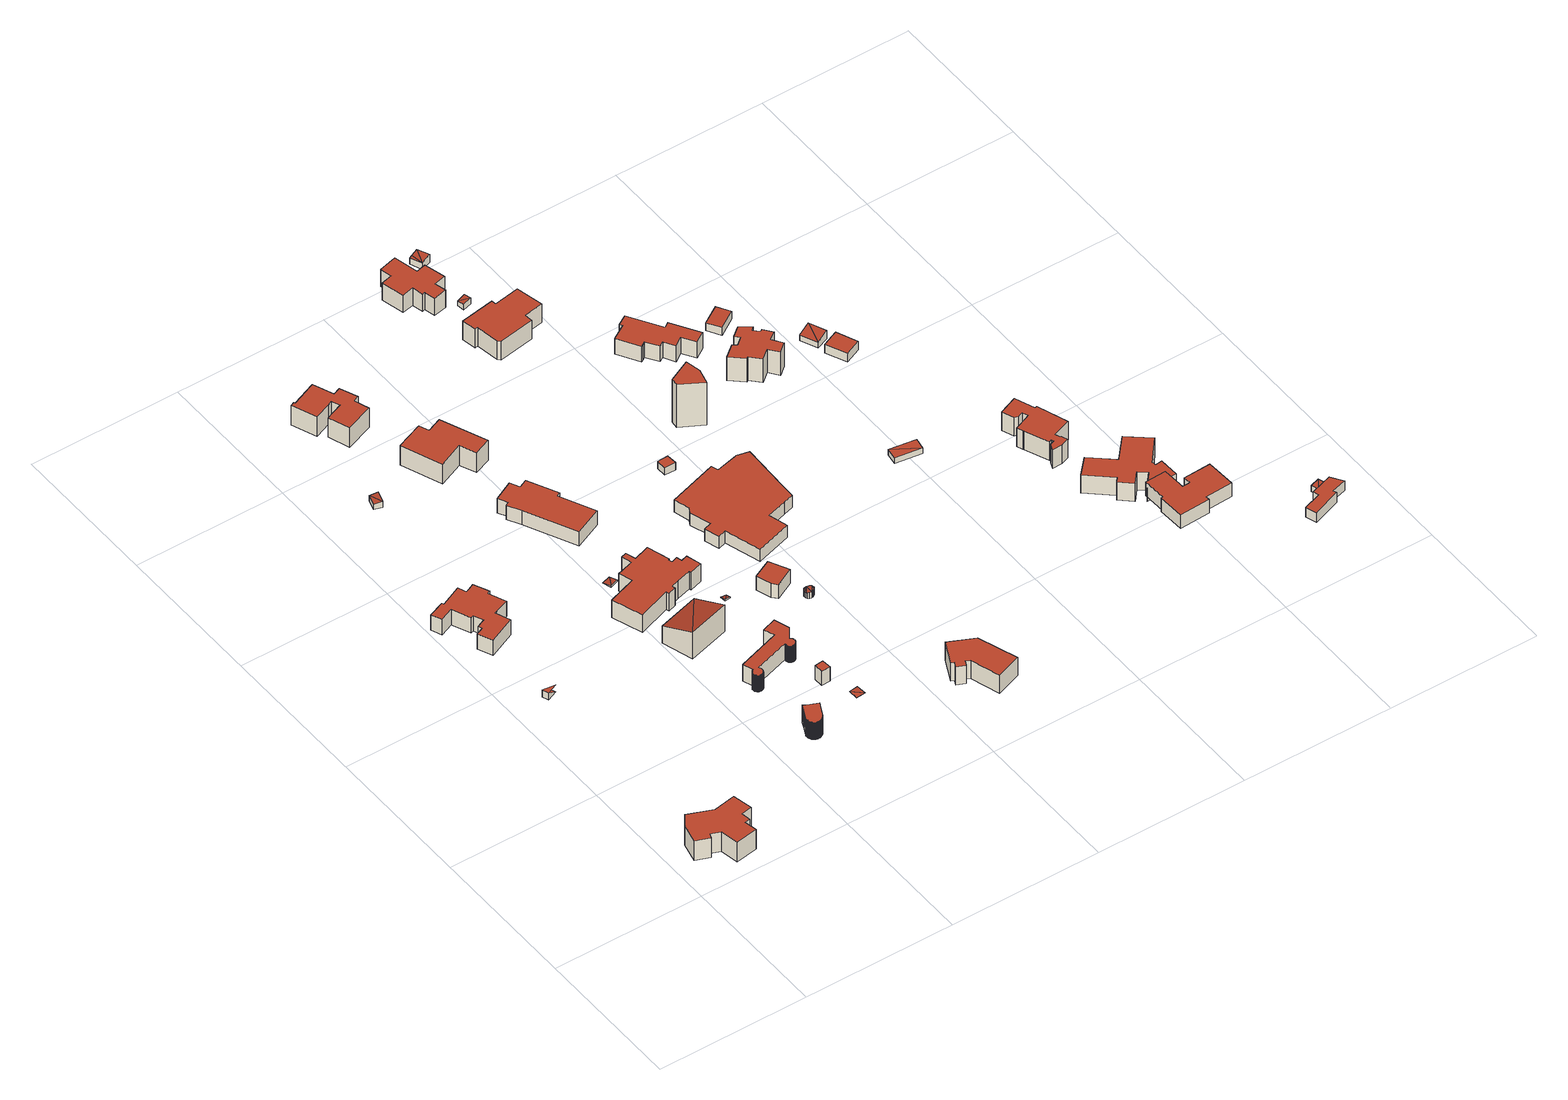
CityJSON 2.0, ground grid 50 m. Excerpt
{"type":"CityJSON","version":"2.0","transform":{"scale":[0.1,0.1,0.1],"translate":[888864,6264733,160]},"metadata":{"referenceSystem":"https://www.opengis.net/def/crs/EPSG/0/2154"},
"CityObjects":{
"building1":{"type":"Building","attributes":{"class":"Building"},"children":["building1-1"]},
"building1-1":{"type":"BuildingPart","parents":["building1"],"geometry":[{"type":"Solid","lod":"2.2","boundaries":[[[[0,1,2,3,4,5,6,7,8,9,10,11,12,13]],[[14,15,16,17,18,19,20,21,22,23,24,25,26,27]],[[27,26,12,13]],[[26,25,11,12]],[[25,24,10,11]],[[24,23,9,10]],[[23,22,8,9]],[[22,21,7,8]],[[21,20,6,7]],[[20,19,5,6]],[[19,18,4,5]],[[18,17,3,4]],[[17,16,2,3]],[[16,15,1,2]],[[15,14,0,1]],[[14,27,13,0]]]],"semantics":{"surfaces":[{"type":"GroundSurface"},{"type":"RoofSurface"},{"type":"WallSurface","on_footprint_edge":true}],"values":[[0,1,2,2,2,2,2,2,2,2,2,2,2,2,2,2]]}}]},
"building2":{"type":"Building","attributes":{"class":"Building"},"children":["building2-1"]},
"building2-1":{"type":"BuildingPart","parents":["building2"],"geometry":[{"type":"MultiSurface","lod":"2.2","boundaries":[[[28,29,30]],[[31,32,33]],[[34,35,36,33]],[[29,36,33]],[[29,28,35,36]],[[28,31,34,35]],[[31,33,34]]],"semantics":{"surfaces":[{"type":"RoofSurface","rf_azimuth":97.6,"rf_slope":1.75},{"type":"RoofSurface","rf_azimuth":0.335,"rf_slope":0.764},{"type":"GroundSurface"},{"type":"WallSurface","on_footprint_edge":true}],"values":[0,1,2,3,3,3,3]}}]},
"building3":{"type":"Building","attributes":{"class":"Building"},"children":["building3-1"]},
"building3-1":{"type":"BuildingPart","parents":["building3"],"geometry":[{"type":"Solid","lod":"2.2","boundaries":[[[[37,38,39,40,41,42,43,44,45,46,47,48,49,50,51,52,53,54,55,56,57]],[[58,59,60,61,62,63,64,65,66,67,68,69,70,71,72,73,74,75,76,77,78]],[[78,77,56,57]],[[77,76,55,56]],[[76,75,54,55]],[[75,74,53,54]],[[74,73,52,53]],[[73,72,51,52]],[[72,71,50,51]],[[71,70,49,50]],[[70,69,48,49]],[[69,68,47,48]],[[68,67,46,47]],[[67,66,45,46]],[[66,65,44,45]],[[65,64,43,44]],[[64,63,42,43]],[[63,62,41,42]],[[62,61,40,41]],[[61,60,39,40]],[[60,59,38,39]],[[59,58,37,38]],[[58,78,57,37]]]],"semantics":{"surfaces":[{"type":"GroundSurface"},{"type":"RoofSurface"},{"type":"WallSurface","on_footprint_edge":true}],"values":[[0,1,2,2,2,2,2,2,2,2,2,2,2,2,2,2,2,2,2,2,2,2,2]]}}]},
"building4":{"type":"Building","attributes":{"class":"Building"},"children":["building4-1"]},
"building4-1":{"type":"BuildingPart","parents":["building4"],"geometry":[{"type":"Solid","lod":"2.2","boundaries":[[[[79,80,81]],[[82,81,80]],[[83,84,85,86]],[[82,80,85,86]],[[80,79,84,85]],[[79,81,83,84]],[[81,82,86,83]]]],"semantics":{"surfaces":[{"type":"RoofSurface","rf_azimuth":169.88,"rf_slope":7.54},{"type":"GroundSurface"},{"type":"WallSurface","on_footprint_edge":true}],"values":[[0,0,1,2,2,2,2]]}}]},
"building5":{"type":"Building","attributes":{"class":"Building"},"children":["building5-1"]},
"building5-1":{"type":"BuildingPart","parents":["building5"],"geometry":[{"type":"Solid","lod":"2.2","boundaries":[[[[87,88,89,90,91,92,93,94,95,96,97,98,99,100,101,102,103,104,105,106,107,108,109,110,111,112,113,114,115,116,117,118,119,120,121,122,123,124,125,126,127,128,129]],[[130,131,132,133,134,135,136,137,138,139,140,141,142,143,144,145,146,147,148,149,150,151,152,153,154,155,156,157,158,159,160,161,162,163,164,165,166,167,168,169,170,171,172]],[[172,171,128,129]],[[171,170,127,128]],[[170,169,126,127]],[[169,168,125,126]],[[168,167,124,125]],[[167,166,123,124]],[[166,165,122,123]],[[165,164,121,122]],[[164,163,120,121]],[[163,162,119,120]],[[162,161,118,119]],[[161,160,117,118]],[[160,159,116,117]],[[159,158,115,116]],[[158,157,114,115]],[[157,156,113,114]],[[156,155,112,113]],[[155,154,111,112]],[[154,153,110,111]],[[153,152,109,110]],[[152,151,108,109]],[[151,150,107,108]],[[150,149,106,107]],[[149,148,105,106]],[[148,147,104,105]],[[147,146,103,104]],[[146,145,102,103]],[[145,144,101,102]],[[144,143,100,101]],[[143,142,99,100]],[[142,141,98,99]],[[141,140,97,98]],[[140,139,96,97]],[[139,138,95,96]],[[138,137,94,95]],[[137,136,93,94]],[[136,135,92,93]],[[135,134,91,92]],[[134,133,90,91]],[[133,132,89,90]],[[132,131,88,89]],[[131,130,87,88]],[[130,172,129,87]]]],"semantics":{"surfaces":[{"type":"GroundSurface"},{"type":"RoofSurface"},{"type":"WallSurface","on_footprint_edge":true}],"values":[[0,1,2,2,2,2,2,2,2,2,2,2,2,2,2,2,2,2,2,2,2,2,2,2,2,2,2,2,2,2,2,2,2,2,2,2,2,2,2,2,2,2,2,2,2]]}}]},
"building6":{"type":"Building","attributes":{"class":"Building"},"children":["building6-1"]},
"building6-1":{"type":"BuildingPart","parents":["building6"],"geometry":[{"type":"Solid","lod":"2.2","boundaries":[[[[173,174,175]],[[176,175,174]],[[177,178,179,180]],[[176,174,179,180]],[[174,173,178,179]],[[173,175,177,178]],[[175,176,180,177]]]],"semantics":{"surfaces":[{"type":"RoofSurface","rf_azimuth":105.94,"rf_slope":19.57},{"type":"GroundSurface"},{"type":"WallSurface","on_footprint_edge":true}],"values":[[0,0,1,2,2,2,2]]}}]},
"building7":{"type":"Building","attributes":{"class":"Building"},"children":["building7-1"]},
"building7-1":{"type":"BuildingPart","parents":["building7"],"geometry":[{"type":"Solid","lod":"2.2","boundaries":[[[[181,182,183,184,185,186,187,188,189,190,191,192,193,194,195,196,197,198,199,200,201,202,203,204,205,206,207,208,209,210,211,212,213,214,215,216,217,218,219,220,221,222,223,224,225,226,227,228,229,230,231,232,233,234,235,236,237,238,239,240,241,242,243,244,245,246,247,248,249,250,251,252,253,254,255,256,257,258,259,260,261,262,263,264,265,266,267,268,269,270,271,272,273,274,275,276,277,278,279,280,281,282,283,284,285,286,287,288,289,290,291,292,293,294,295,296,297,298,299,300]],[[301,302,303,304,305,306,307,308,309,310,311,312,313,314,315,316,317,318,319,320,321,322,323,324,325,326,327,328,329,330,331,332,333,334,335,336,337,338,339,340,341,342,343,344,345,346,347,348,349,350,351,352,353,354,355,356,357,358,359,360,361,362,363,364,365,366,367,368,369,370,371,372,373,374,375,376,377,378,379,380,381,382,383,384,385,386,387,388,389,390,391,392,393,394,395,396,397,398,399,400,401,402,403,404,405,406,407,408,409,410,411,412,413,414,415,416,417,418,419,420]],[[420,419,299,300]],[[419,418,298,299]],[[418,417,297,298]],[[417,416,296,297]],[[416,415,295,296]],[[415,414,294,295]],[[414,413,293,294]],[[413,412,292,293]],[[412,411,291,292]],[[411,410,290,291]],[[410,409,289,290]],[[409,408,288,289]],[[408,407,287,288]],[[407,406,286,287]],[[406,405,285,286]],[[405,404,284,285]],[[404,403,283,284]],[[403,402,282,283]],[[402,401,281,282]],[[401,400,280,281]],[[400,399,279,280]],[[399,398,278,279]],[[398,397,277,278]],[[397,396,276,277]],[[396,395,275,276]],[[395,394,274,275]],[[394,393,273,274]],[[393,392,272,273]],[[392,391,271,272]],[[391,390,270,271]],[[390,389,269,270]],[[389,388,268,269]],[[388,387,267,268]],[[387,386,266,267]],[[386,385,265,266]],[[385,384,264,265]],[[384,383,263,264]],[[383,382,262,263]],[[382,381,261,262]],[[381,380,260,261]],[[380,379,259,260]],[[379,378,258,259]],[[378,377,257,258]],[[377,376,256,257]],[[376,375,255,256]],[[375,374,254,255]],[[374,373,253,254]],[[373,372,252,253]],[[372,371,251,252]],[[371,370,250,251]],[[370,369,249,250]],[[369,368,248,249]],[[368,367,247,248]],[[367,366,246,247]],[[366,365,245,246]],[[365,364,244,245]],[[364,363,243,244]],[[363,362,242,243]],[[362,361,241,242]],[[361,360,240,241]],[[360,359,239,240]],[[359,358,238,239]],[[358,357,237,238]],[[357,356,236,237]],[[356,355,235,236]],[[355,354,234,235]],[[354,353,233,234]],[[353,352,232,233]],[[352,351,231,232]],[[351,350,230,231]],[[350,349,229,230]],[[349,348,228,229]],[[348,347,227,228]],[[347,346,226,227]],[[346,345,225,226]],[[345,344,224,225]],[[344,343,223,224]],[[343,342,222,223]],[[342,341,221,222]],[[341,340,220,221]],[[340,339,219,220]],[[339,338,218,219]],[[338,337,217,218]],[[337,336,216,217]],[[336,335,215,216]],[[335,334,214,215]],[[334,333,213,214]],[[333,332,212,213]],[[332,331,211,212]],[[331,330,210,211]],[[330,329,209,210]],[[329,328,208,209]],[[328,327,207,208]],[[327,326,206,207]],[[326,325,205,206]],[[325,324,204,205]],[[324,323,203,204]],[[323,322,202,203]],[[322,321,201,202]],[[321,320,200,201]],[[320,319,199,200]],[[319,318,198,199]],[[318,317,197,198]],[[317,316,196,197]],[[316,315,195,196]],[[315,314,194,195]],[[314,313,193,194]],[[313,312,192,193]],[[312,311,191,192]],[[311,310,190,191]],[[310,309,189,190]],[[309,308,188,189]],[[308,307,187,188]],[[307,306,186,187]],[[306,305,185,186]],[[305,304,184,185]],[[304,303,183,184]],[[303,302,182,183]],[[302,301,181,182]],[[301,420,300,181]]]],"semantics":{"surfaces":[{"type":"GroundSurface"},{"type":"RoofSurface"},{"type":"WallSurface","on_footprint_edge":true}],"values":[[0,1,2,2,2,2,2,2,2,2,2,2,2,2,2,2,2,2,2,2,2,2,2,2,2,2,2,2,2,2,2,2,2,2,2,2,2,2,2,2,2,2,2,2,2,2,2,2,2,2,2,2,2,2,2,2,2,2,2,2,2,2,2,2,2,2,2,2,2,2,2,2,2,2,2,2,2,2,2,2,2,2,2,2,2,2,2,2,2,2,2,2,2,2,2,2,2,2,2,2,2,2,2,2,2,2,2,2,2,2,2,2,2,2,2,2,2,2,2,2,2,2]]}}]},
"building8":{"type":"Building","attributes":{"class":"Building"},"children":["building8-1"]},
"building8-1":{"type":"BuildingPart","parents":["building8"],"geometry":[{"type":"Solid","lod":"2.2","boundaries":[[[[421,422,423]],[[424,423,422]],[[425,421,426,427]],[[424,422,426,427]],[[422,421,426]],[[423,425,421]],[[423,424,427,425]]]],"semantics":{"surfaces":[{"type":"RoofSurface","rf_azimuth":114.03,"rf_slope":8.44},{"type":"GroundSurface"},{"type":"WallSurface","on_footprint_edge":true}],"values":[[0,0,1,2,2,2,2]]}}]},
"building9":{"type":"Building","attributes":{"class":"Building"},"children":["building9-1"]},
"building9-1":{"type":"BuildingPart","parents":["building9"],"geometry":[{"type":"Solid","lod":"2.2","boundaries":[[[[428,429,430,431,432,433,434,435,436,437,438,439,440,441,442]],[[443,444,445,446,447,448,449,450,451,452,453,454,455,456,457]],[[457,456,441,442]],[[456,455,440,441]],[[455,454,439,440]],[[454,453,438,439]],[[453,452,437,438]],[[452,451,436,437]],[[451,450,435,436]],[[450,449,434,435]],[[449,448,433,434]],[[448,447,432,433]],[[447,446,431,432]],[[446,445,430,431]],[[445,444,429,430]],[[444,443,428,429]],[[443,457,442,428]]]],"semantics":{"surfaces":[{"type":"GroundSurface"},{"type":"RoofSurface"},{"type":"WallSurface","on_footprint_edge":true}],"values":[[0,1,2,2,2,2,2,2,2,2,2,2,2,2,2,2,2]]}}]},
"building10":{"type":"Building","attributes":{"class":"Building"},"children":["building10-1"]},
"building10-1":{"type":"BuildingPart","parents":["building10"],"geometry":[{"type":"Solid","lod":"2.2","boundaries":[[[[458,459,460,461,462,463,464,465,466,467,468,469,470,471,472,473,474,475,476,477,478,479,480]],[[481,482,483,484,485,486,487,488,489,490,491,492,493,494,495,496,497,498,499,500,501,502,503]],[[503,502,479,480]],[[502,501,478,479]],[[501,500,477,478]],[[500,499,476,477]],[[499,498,475,476]],[[498,497,474,475]],[[497,496,473,474]],[[496,495,472,473]],[[495,494,471,472]],[[494,493,470,471]],[[493,492,469,470]],[[492,491,468,469]],[[491,490,467,468]],[[490,489,466,467]],[[489,488,465,466]],[[488,487,464,465]],[[487,486,463,464]],[[486,485,462,463]],[[485,484,461,462]],[[484,483,460,461]],[[483,482,459,460]],[[482,481,458,459]],[[481,503,480,458]]]],"semantics":{"surfaces":[{"type":"GroundSurface"},{"type":"RoofSurface"},{"type":"WallSurface","on_footprint_edge":true}],"values":[[0,1,2,2,2,2,2,2,2,2,2,2,2,2,2,2,2,2,2,2,2,2,2,2,2]]}}]},
"building11":{"type":"Building","attributes":{"class":"Building"},"children":["building11-1"]},
"building11-1":{"type":"BuildingPart","parents":["building11"],"geometry":[{"type":"Solid","lod":"2.2","boundaries":[[[[504,505,506,507]],[[508,509,510,511]],[[511,510,506,507]],[[510,509,505,506]],[[509,508,504,505]],[[508,511,507,504]]]],"semantics":{"surfaces":[{"type":"GroundSurface"},{"type":"RoofSurface"},{"type":"WallSurface","on_footprint_edge":true}],"values":[[0,1,2,2,2,2]]}}]},
"building12":{"type":"Building","attributes":{"class":"Building"},"children":["building12-1"]},
"building12-1":{"type":"BuildingPart","parents":["building12"],"geometry":[{"type":"Solid","lod":"2.2","boundaries":[[[[512,513,514]],[[515,514,513]],[[516,517,518,519]],[[515,513,518,519]],[[513,512,517,518]],[[512,514,516,517]],[[514,515,519,516]]]],"semantics":{"surfaces":[{"type":"RoofSurface","rf_azimuth":239.46,"rf_slope":1.32},{"type":"GroundSurface"},{"type":"WallSurface","on_footprint_edge":true}],"values":[[0,0,1,2,2,2,2]]}}]},
"building13":{"type":"Building","attributes":{"class":"Building"},"children":["building13-1"]},
"building13-1":{"type":"BuildingPart","parents":["building13"],"geometry":[{"type":"Solid","lod":"2.2","boundaries":[[[[520,521,522,523,524,525,526,527,528,529,530]],[[531,532,533,534,535,536,537,538,539,540,541]],[[541,540,529,530]],[[540,539,528,529]],[[539,538,527,528]],[[538,537,526,527]],[[537,536,525,526]],[[536,535,524,525]],[[535,534,523,524]],[[534,533,522,523]],[[533,532,521,522]],[[532,531,520,521]],[[531,541,530,520]]]],"semantics":{"surfaces":[{"type":"GroundSurface"},{"type":"RoofSurface"},{"type":"WallSurface","on_footprint_edge":true}],"values":[[0,1,2,2,2,2,2,2,2,2,2,2,2]]}}]},
"building14":{"type":"Building","attributes":{"class":"Building"},"children":["building14-1"]},
"building14-1":{"type":"BuildingPart","parents":["building14"],"geometry":[{"type":"Solid","lod":"2.2","boundaries":[[[[542,543,544,545,546,547,548,549]],[[550,551,552,553,554,555,556,557]],[[557,556,548,549]],[[556,555,547,548]],[[555,554,546,547]],[[554,553,545,546]],[[553,552,544,545]],[[552,551,543,544]],[[551,550,542,543]],[[550,557,549,542]]]],"semantics":{"surfaces":[{"type":"GroundSurface"},{"type":"RoofSurface"},{"type":"WallSurface","on_footprint_edge":true}],"values":[[0,1,2,2,2,2,2,2,2,2]]}}]},
"building15":{"type":"Building","attributes":{"class":"Building"},"children":["building15-1"]},
"building15-1":{"type":"BuildingPart","parents":["building15"],"geometry":[{"type":"Solid","lod":"2.2","boundaries":[[[[558,559,560]],[[561,560,559]],[[562,563,564,565]],[[561,559,564,565]],[[559,558,563,564]],[[558,560,562,563]],[[560,561,565,562]]]],"semantics":{"surfaces":[{"type":"RoofSurface","rf_azimuth":60.33,"rf_slope":17.17},{"type":"GroundSurface"},{"type":"WallSurface","on_footprint_edge":true}],"values":[[0,0,1,2,2,2,2]]}}]},
"building16":{"type":"Building","attributes":{"class":"Building"},"children":["building16-1"]},
"building16-1":{"type":"BuildingPart","parents":["building16"],"geometry":[{"type":"Solid","lod":"2.2","boundaries":[[[[566,567,568,569,570]],[[571,572,573,574,575]],[[575,574,569,570]],[[574,573,568,569]],[[573,572,567,568]],[[572,571,566,567]],[[571,575,570,566]]]],"semantics":{"surfaces":[{"type":"GroundSurface"},{"type":"RoofSurface"},{"type":"WallSurface","on_footprint_edge":true}],"values":[[0,1,2,2,2,2,2]]}}]},
"building17":{"type":"Building","attributes":{"class":"Building"},"children":["building17-1"]},
"building17-1":{"type":"BuildingPart","parents":["building17"],"geometry":[{"type":"Solid","lod":"2.2","boundaries":[[[[576,577,578]],[[579,576,578]],[[580,581,582]],[[583,584,581]],[[584,582,581]],[[579,582,584]],[[585,580,582]],[[578,582,579]],[[586,582,587]],[[587,582,588]],[[578,588,582]],[[589,588,590]],[[591,589,590]],[[578,590,588]],[[592,590,578]],[[593,592,578]],[[594,595,596,597,598,599,600,601,602,603,604,605,606,607,608,609,610,611]],[[578,577,610,611]],[[577,576,609,610]],[[576,579,608,609]],[[579,584,607,608]],[[584,583,606,607]],[[583,581,605,606]],[[581,580,604,605]],[[580,585,603,604]],[[585,582,602,603]],[[582,586,601,602]],[[586,587,600,601]],[[587,588,599,600]],[[588,589,598,599]],[[589,591,597,598]],[[591,590,596,597]],[[590,592,595,596]],[[592,593,594,595]],[[593,578,611,594]]]],"semantics":{"surfaces":[{"type":"RoofSurface","rf_azimuth":126.12,"rf_slope":12.48},{"type":"GroundSurface"},{"type":"WallSurface","on_footprint_edge":true}],"values":[[0,0,0,0,0,0,0,0,0,0,0,0,0,0,0,0,1,2,2,2,2,2,2,2,2,2,2,2,2,2,2,2,2,2,2]]}}]},
"building18":{"type":"Building","attributes":{"class":"Building"},"children":["building18-1"]},
"building18-1":{"type":"BuildingPart","parents":["building18"],"geometry":[{"type":"Solid","lod":"2.2","boundaries":[[[[612,613,614,615,616,617,618,619,620,621]],[[622,623,624,625,626,627,628,629,630,631]],[[631,630,620,621]],[[630,629,619,620]],[[629,628,618,619]],[[628,627,617,618]],[[627,626,616,617]],[[626,625,615,616]],[[625,624,614,615]],[[624,623,613,614]],[[623,622,612,613]],[[622,631,621,612]]]],"semantics":{"surfaces":[{"type":"GroundSurface"},{"type":"RoofSurface"},{"type":"WallSurface","on_footprint_edge":true}],"values":[[0,1,2,2,2,2,2,2,2,2,2,2]]}}]},
"building19":{"type":"Building","attributes":{"class":"Building"},"children":["building19-1"]},
"building19-1":{"type":"BuildingPart","parents":["building19"],"geometry":[{"type":"Solid","lod":"2.2","boundaries":[[[[632,633,634,635,636,637,638,639,640,641,642,643,644,645,646,647,648]],[[649,650,651,652,653,654,655,656,657,658,659,660,661,662,663,664,665]],[[665,664,647,648]],[[664,663,646,647]],[[663,662,645,646]],[[662,661,644,645]],[[661,660,643,644]],[[660,659,642,643]],[[659,658,641,642]],[[658,657,640,641]],[[657,656,639,640]],[[656,655,638,639]],[[655,654,637,638]],[[654,653,636,637]],[[653,652,635,636]],[[652,651,634,635]],[[651,650,633,634]],[[650,649,632,633]],[[649,665,648,632]]]],"semantics":{"surfaces":[{"type":"GroundSurface"},{"type":"RoofSurface"},{"type":"WallSurface","on_footprint_edge":true}],"values":[[0,1,2,2,2,2,2,2,2,2,2,2,2,2,2,2,2,2,2]]}}]},
"building20":{"type":"Building","attributes":{"class":"Building"},"children":["building20-1"]},
"building20-1":{"type":"BuildingPart","parents":["building20"],"geometry":[{"type":"Solid","lod":"2.2","boundaries":[[[[666,667,668,669]],[[670,671,672,673]],[[673,672,668,669]],[[672,671,667,668]],[[671,670,666,667]],[[670,673,669,666]]]],"semantics":{"surfaces":[{"type":"GroundSurface"},{"type":"RoofSurface"},{"type":"WallSurface","on_footprint_edge":true}],"values":[[0,1,2,2,2,2]]}}]},
"building21":{"type":"Building","attributes":{"class":"Building"},"children":["building21-1"]},
"building21-1":{"type":"BuildingPart","parents":["building21"],"geometry":[{"type":"Solid","lod":"2.2","boundaries":[[[[674,675,676,677,678,679,680,681,682,683,684,685,686,687]],[[688,689,690,691,692,693,694,695,696,697,698,699,700,701]],[[701,700,686,687]],[[700,699,685,686]],[[699,698,684,685]],[[698,697,683,684]],[[697,696,682,683]],[[696,695,681,682]],[[695,694,680,681]],[[694,693,679,680]],[[693,692,678,679]],[[692,691,677,678]],[[691,690,676,677]],[[690,689,675,676]],[[689,688,674,675]],[[688,701,687,674]]]],"semantics":{"surfaces":[{"type":"GroundSurface"},{"type":"RoofSurface"},{"type":"WallSurface","on_footprint_edge":true}],"values":[[0,1,2,2,2,2,2,2,2,2,2,2,2,2,2,2]]}}]},
"building22":{"type":"Building","attributes":{"class":"Building"},"children":["building22-1"]},
"building22-1":{"type":"BuildingPart","parents":["building22"],"geometry":[{"type":"Solid","lod":"2.2","boundaries":[[[[702,703,704,705,706,707,708,709,710,711,712]],[[713,714,715,716,717,718,719,720,721,722,723]],[[723,722,711,712]],[[722,721,710,711]],[[721,720,709,710]],[[720,719,708,709]],[[719,718,707,708]],[[718,717,706,707]],[[717,716,705,706]],[[716,715,704,705]],[[715,714,703,704]],[[714,713,702,703]],[[713,723,712,702]]]],"semantics":{"surfaces":[{"type":"GroundSurface"},{"type":"RoofSurface"},{"type":"WallSurface","on_footprint_edge":true}],"values":[[0,1,2,2,2,2,2,2,2,2,2,2,2]]}}]},
"building23":{"type":"Building","attributes":{"class":"Building"},"children":["building23-1"]},
"building23-1":{"type":"BuildingPart","parents":["building23"],"geometry":[{"type":"Solid","lod":"2.2","boundaries":[[[[724,725,726]],[[727,724,726]],[[728,729,730,731]],[[726,725,730,731]],[[725,724,729,730]],[[724,727,728,729]],[[727,726,731,728]]]],"semantics":{"surfaces":[{"type":"RoofSurface","rf_azimuth":166.34,"rf_slope":8.98},{"type":"GroundSurface"},{"type":"WallSurface","on_footprint_edge":true}],"values":[[0,0,1,2,2,2,2]]}}]},
"building24":{"type":"Building","attributes":{"class":"Building"},"children":["building24-1"]},
"building24-1":{"type":"BuildingPart","parents":["building24"],"geometry":[{"type":"Solid","lod":"2.2","boundaries":[[[[732,733,734,735,736]],[[737,738,739,740,741]],[[741,740,735,736]],[[740,739,734,735]],[[739,738,733,734]],[[738,737,732,733]],[[737,741,736,732]]]],"semantics":{"surfaces":[{"type":"GroundSurface"},{"type":"RoofSurface"},{"type":"WallSurface","on_footprint_edge":true}],"values":[[0,1,2,2,2,2,2]]}}]},
"building25":{"type":"Building","attributes":{"class":"Building"},"children":["building25-1"]},
"building25-1":{"type":"BuildingPart","parents":["building25"],"geometry":[{"type":"Solid","lod":"2.2","boundaries":[[[[742,743,744]],[[745,742,744]],[[746,745,744]],[[747,748,749,750,751]],[[744,743,750,751]],[[743,742,749,750]],[[742,745,748,749]],[[745,746,747,748]],[[746,744,751,747]]]],"semantics":{"surfaces":[{"type":"RoofSurface","rf_azimuth":195.38,"rf_slope":11.7},{"type":"GroundSurface"},{"type":"WallSurface","on_footprint_edge":true}],"values":[[0,0,0,1,2,2,2,2,2]]}}]},
"building26":{"type":"Building","attributes":{"class":"Building"},"children":["building26-1"]},
"building26-1":{"type":"BuildingPart","parents":["building26"],"geometry":[{"type":"Solid","lod":"2.2","boundaries":[[[[752,753,754,755,756,757,758,759,760,761,762,763,764,765,766]],[[767,768,769,770,771,772,773,774,775,776,777,778,779,780,781]],[[781,780,765,766]],[[780,779,764,765]],[[779,778,763,764]],[[778,777,762,763]],[[777,776,761,762]],[[776,775,760,761]],[[775,774,759,760]],[[774,773,758,759]],[[773,772,757,758]],[[772,771,756,757]],[[771,770,755,756]],[[770,769,754,755]],[[769,768,753,754]],[[768,767,752,753]],[[767,781,766,752]]]],"semantics":{"surfaces":[{"type":"GroundSurface"},{"type":"RoofSurface"},{"type":"WallSurface","on_footprint_edge":true}],"values":[[0,1,2,2,2,2,2,2,2,2,2,2,2,2,2,2,2]]}}]},
"building27":{"type":"Building","attributes":{"class":"Building"},"children":["building27-1"]},
"building27-1":{"type":"BuildingPart","parents":["building27"],"geometry":[{"type":"Solid","lod":"2.2","boundaries":[[[[782,783,784]],[[785,784,783]],[[786,787,788,789]],[[785,783,788,789]],[[783,782,787,788]],[[782,784,786,787]],[[784,785,789,786]]]],"semantics":{"surfaces":[{"type":"RoofSurface","rf_azimuth":90.46,"rf_slope":0.528},{"type":"GroundSurface"},{"type":"WallSurface","on_footprint_edge":true}],"values":[[0,0,1,2,2,2,2]]}}]},
"building28":{"type":"Building","attributes":{"class":"Building"},"children":["building28-1"]},
"building28-1":{"type":"BuildingPart","parents":["building28"],"geometry":[{"type":"Solid","lod":"2.2","boundaries":[[[[790,791,792,793,794,795,796,797,798,799,800,801,802,803,804,805,806,807]],[[808,809,810,811,812,813,814,815,816,817,818,819,820,821,822,823,824,825]],[[825,824,806,807]],[[824,823,805,806]],[[823,822,804,805]],[[822,821,803,804]],[[821,820,802,803]],[[820,819,801,802]],[[819,818,800,801]],[[818,817,799,800]],[[817,816,798,799]],[[816,815,797,798]],[[815,814,796,797]],[[814,813,795,796]],[[813,812,794,795]],[[812,811,793,794]],[[811,810,792,793]],[[810,809,791,792]],[[809,808,790,791]],[[808,825,807,790]]]],"semantics":{"surfaces":[{"type":"GroundSurface"},{"type":"RoofSurface"},{"type":"WallSurface","on_footprint_edge":true}],"values":[[0,1,2,2,2,2,2,2,2,2,2,2,2,2,2,2,2,2,2,2]]}}]},
"building29":{"type":"Building","attributes":{"class":"Building"},"children":["building29-1"]},
"building29-1":{"type":"BuildingPart","parents":["building29"],"geometry":[{"type":"Solid","lod":"2.2","boundaries":[[[[826,827,828,829,830]],[[831,832,833,834,835]],[[835,834,829,830]],[[834,833,828,829]],[[833,832,827,828]],[[832,831,826,827]],[[831,835,830,826]]]],"semantics":{"surfaces":[{"type":"GroundSurface"},{"type":"RoofSurface"},{"type":"WallSurface","on_footprint_edge":true}],"values":[[0,1,2,2,2,2,2]]}}]},
"building30":{"type":"Building","attributes":{"class":"Building"},"children":["building30-1"]},
"building30-1":{"type":"BuildingPart","parents":["building30"],"geometry":[{"type":"Solid","lod":"2.2","boundaries":[[[[836,837,838]],[[839,836,838]],[[840,841,842,843]],[[838,837,842,843]],[[837,836,841,842]],[[836,839,840,841]],[[839,838,843,840]]]],"semantics":{"surfaces":[{"type":"RoofSurface","rf_azimuth":203.01,"rf_slope":12.06},{"type":"GroundSurface"},{"type":"WallSurface","on_footprint_edge":true}],"values":[[0,0,1,2,2,2,2]]}}]},
"building31":{"type":"Building","attributes":{"class":"Building"},"children":["building31-1"]},
"building31-1":{"type":"BuildingPart","parents":["building31"],"geometry":[{"type":"Solid","lod":"2.2","boundaries":[[[[844,845,846,847]],[[848,849,850,851]],[[851,850,846,847]],[[850,849,845,846]],[[849,848,844,845]],[[848,851,847,844]]]],"semantics":{"surfaces":[{"type":"GroundSurface"},{"type":"RoofSurface"},{"type":"WallSurface","on_footprint_edge":true}],"values":[[0,1,2,2,2,2]]}}]},
"building32":{"type":"Building","attributes":{"class":"Building"},"children":["building32-1"]},
"building32-1":{"type":"BuildingPart","parents":["building32"],"geometry":[{"type":"Solid","lod":"2.2","boundaries":[[[[852,853,854,855,856,857,858,859,860,861,862,863,864,865,866,867,868,869,870,871,872,873,874]],[[875,876,877,878,879,880,881,882,883,884,885,886,887,888,889,890,891,892,893,894,895,896,897]],[[897,896,873,874]],[[896,895,872,873]],[[895,894,871,872]],[[894,893,870,871]],[[893,892,869,870]],[[892,891,868,869]],[[891,890,867,868]],[[890,889,866,867]],[[889,888,865,866]],[[888,887,864,865]],[[887,886,863,864]],[[886,885,862,863]],[[885,884,861,862]],[[884,883,860,861]],[[883,882,859,860]],[[882,881,858,859]],[[881,880,857,858]],[[880,879,856,857]],[[879,878,855,856]],[[878,877,854,855]],[[877,876,853,854]],[[876,875,852,853]],[[875,897,874,852]]]],"semantics":{"surfaces":[{"type":"GroundSurface"},{"type":"RoofSurface"},{"type":"WallSurface","on_footprint_edge":true}],"values":[[0,1,2,2,2,2,2,2,2,2,2,2,2,2,2,2,2,2,2,2,2,2,2,2,2]]}}]},
"building33":{"type":"Building","attributes":{"class":"Building"},"children":["building33-1"]},
"building33-1":{"type":"BuildingPart","parents":["building33"],"geometry":[{"type":"Solid","lod":"2.2","boundaries":[[[[898,899,900,901,902,903,904,905,906,907,908,909,910,911,912,913,914,915]],[[916,917,918,919,920,921,922,923,924,925,926,927,928,929,930,931,932,933]],[[933,932,914,915]],[[932,931,913,914]],[[931,930,912,913]],[[930,929,911,912]],[[929,928,910,911]],[[928,927,909,910]],[[927,926,908,909]],[[926,925,907,908]],[[925,924,906,907]],[[924,923,905,906]],[[923,922,904,905]],[[922,921,903,904]],[[921,920,902,903]],[[920,919,901,902]],[[919,918,900,901]],[[918,917,899,900]],[[917,916,898,899]],[[916,933,915,898]]]],"semantics":{"surfaces":[{"type":"GroundSurface"},{"type":"RoofSurface"},{"type":"WallSurface","on_footprint_edge":true}],"values":[[0,1,2,2,2,2,2,2,2,2,2,2,2,2,2,2,2,2,2,2]]}}]},
"building34":{"type":"Building","attributes":{"class":"Building"},"children":["building34-1"]},
"building34-1":{"type":"BuildingPart","parents":["building34"],"geometry":[{"type":"Solid","lod":"2.2","boundaries":[[[[934,935,936,937,938,939,940,941,942,943,944,945]],[[946,947,948,949,950,951,952,953,954,955,956,957]],[[957,956,944,945]],[[956,955,943,944]],[[955,954,942,943]],[[954,953,941,942]],[[953,952,940,941]],[[952,951,939,940]],[[951,950,938,939]],[[950,949,937,938]],[[949,948,936,937]],[[948,947,935,936]],[[947,946,934,935]],[[946,957,945,934]]]],"semantics":{"surfaces":[{"type":"GroundSurface"},{"type":"RoofSurface"},{"type":"WallSurface","on_footprint_edge":true}],"values":[[0,1,2,2,2,2,2,2,2,2,2,2,2,2]]}}]},
"building35":{"type":"Building","attributes":{"class":"Building"},"children":["building35-1"]},
"building35-1":{"type":"BuildingPart","parents":["building35"],"geometry":[{"type":"Solid","lod":"2.2","boundaries":[[[[958,959,960,961,962,963,964,965]],[[966,967,968,969,970,971,972,973]],[[973,972,964,965]],[[972,971,963,964]],[[971,970,962,963]],[[970,969,961,962]],[[969,968,960,961]],[[968,967,959,960]],[[967,966,958,959]],[[966,973,965,958]]]],"semantics":{"surfaces":[{"type":"GroundSurface"},{"type":"RoofSurface"},{"type":"WallSurface","on_footprint_edge":true}],"values":[[0,1,2,2,2,2,2,2,2,2]]}}]},
"building36":{"type":"Building","attributes":{"class":"Building"},"children":["building36-1"]},
"building36-1":{"type":"BuildingPart","parents":["building36"],"geometry":[{"type":"Solid","lod":"2.2","boundaries":[[[[974,975,976]],[[977,976,975]],[[978,979,980,981]],[[977,975,980,981]],[[975,974,979,980]],[[974,976,978,979]],[[976,977,981,978]]]],"semantics":{"surfaces":[{"type":"RoofSurface","rf_azimuth":110.72,"rf_slope":1.71},{"type":"GroundSurface"},{"type":"WallSurface","on_footprint_edge":true}],"values":[[0,0,1,2,2,2,2]]}}]}
},
"vertices":[
[109,230,3],[83,194,3],[69,129,3],[114,110,3],[120,126,3],[151,113,3],[162,54,3],[235,66,3],[227,106,3],[245,109,3],[240,139,3],[276,146,3],[262,211,3],[190,198,3],[109,230,78],[83,194,78],[69,129,78],[114,110,78],[120,126,78],[151,113,78],[162,54,78],[235,66,78],[227,106,78],[245,109,78],[240,139,78],[276,146,78],[262,211,78],[190,198,78],
[101,900,43],[109,879,43],[143,893,43],[135,914,17],[101,900,17],[143,893,16],[135,914,16],[101,900,16],[109,879,16],
[93,1228,12],[102,1231,12],[116,1200,12],[88,1188,12],[93,1175,12],[69,1165,12],[90,1118,12],[178,1157,12],[159,1204,12],[166,1207,12],[212,1225,12],[188,1281,12],[198,1285,12],[175,1334,12],[144,1321,12],[133,1348,12],[64,1317,12],[61,1323,12],[9,1303,12],[23,1269,12],[67,1287,12],[93,1228,70],[102,1231,70],[116,1200,70],[88,1188,70],[93,1175,70],[69,1165,70],[90,1118,70],[178,1157,70],[159,1204,70],[166,1207,70],[212,1225,70],[188,1281,70],[198,1285,70],[175,1334,70],[144,1321,70],[133,1348,70],[64,1317,70],[61,1323,70],[9,1303,70],[23,1269,70],[67,1287,70],
[154,1777,46],[179,1770,50],[164,1813,47],[191,1808,50],[164,1813,27],[154,1777,27],[179,1770,27],[191,1808,27],
[624,367,42],[613,373,42],[605,355,42],[602,348,42],[592,327,42],[591,325,42],[590,323,42],[590,321,42],[590,319,42],[590,317,42],[590,315,42],[590,313,42],[590,311,42],[591,309,42],[592,307,42],[593,305,42],[594,303,42],[595,302,42],[596,300,42],[598,299,42],[599,297,42],[601,296,42],[603,295,42],[605,294,42],[607,294,42],[609,293,42],[611,293,42],[613,293,42],[615,293,42],[617,293,42],[619,294,42],[621,294,42],[623,295,42],[625,296,42],[627,297,42],[628,298,42],[630,300,42],[631,301,42],[633,303,42],[634,305,42],[635,306,42],[645,327,42],[658,352,42],[624,367,108],[613,373,108],[605,355,108],[602,348,108],[592,327,108],[591,325,108],[590,323,108],[590,321,108],[590,319,108],[590,317,108],[590,315,108],[590,313,108],[590,311,108],[591,309,108],[592,307,108],[593,305,108],[594,303,108],[595,302,108],[596,300,108],[598,299,108],[599,297,108],[601,296,108],[603,295,108],[605,294,108],[607,294,108],[609,293,108],[611,293,108],[613,293,108],[615,293,108],[617,293,108],[619,294,108],[621,294,108],[623,295,108],[625,296,108],[627,297,108],[628,298,108],[630,300,108],[631,301,108],[633,303,108],[634,305,108],[635,306,108],[645,327,108],[658,352,108],
[658,805,134],[627,909,95],[521,767,133],[490,870,95],[521,767,31],[658,805,31],[627,909,31],[490,870,31],
[577,606,41],[589,573,41],[588,572,41],[587,572,41],[586,571,41],[584,570,41],[583,569,41],[583,568,41],[582,567,41],[581,566,41],[580,565,41],[580,564,41],[579,563,41],[579,561,41],[579,560,41],[579,559,41],[579,557,41],[579,556,41],[579,555,41],[579,553,41],[580,552,41],[581,551,41],[581,550,41],[582,549,41],[583,548,41],[584,547,41],[585,546,41],[586,545,41],[587,544,41],[588,544,41],[590,543,41],[591,543,41],[592,543,41],[594,543,41],[595,543,41],[596,543,41],[598,543,41],[599,544,41],[600,544,41],[601,545,41],[603,545,41],[604,546,41],[605,547,41],[606,548,41],[606,549,41],[607,550,41],[608,551,41],[608,553,41],[609,554,41],[609,555,41],[609,556,41],[609,558,41],[609,559,41],[609,560,41],[609,562,41],[609,563,41],[608,564,41],[607,565,41],[607,567,41],[606,568,41],[605,569,41],[604,570,41],[722,607,41],[722,606,41],[722,605,41],[721,603,41],[721,602,41],[721,601,41],[722,599,41],[722,598,41],[722,597,41],[723,596,41],[723,594,41],[724,593,41],[725,592,41],[726,591,41],[727,590,41],[728,590,41],[729,589,41],[730,588,41],[731,588,41],[733,587,41],[734,587,41],[735,587,41],[737,587,41],[738,587,41],[739,587,41],[740,587,41],[742,588,41],[743,588,41],[744,589,41],[745,590,41],[746,590,41],[747,591,41],[748,592,41],[749,593,41],[750,594,41],[750,596,41],[751,597,41],[751,598,41],[751,599,41],[752,601,41],[752,602,41],[752,603,41],[751,605,41],[751,606,41],[751,607,41],[750,608,41],[750,610,41],[749,611,41],[748,612,41],[747,613,41],[746,614,41],[745,614,41],[744,615,41],[743,616,41],[768,652,41],[752,701,41],[705,686,41],[718,651,41],[577,606,104],[589,573,104],[588,572,104],[587,572,104],[586,571,104],[584,570,104],[583,569,104],[583,568,104],[582,567,104],[581,566,104],[580,565,104],[580,564,104],[579,563,104],[579,561,104],[579,560,104],[579,559,104],[579,557,104],[579,556,104],[579,555,104],[579,553,104],[580,552,104],[581,551,104],[581,550,104],[582,549,104],[583,548,104],[584,547,104],[585,546,104],[586,545,104],[587,544,104],[588,544,104],[590,543,104],[591,543,104],[592,543,104],[594,543,104],[595,543,104],[596,543,104],[598,543,104],[599,544,104],[600,544,104],[601,545,104],[603,545,104],[604,546,104],[605,547,104],[606,548,104],[606,549,104],[607,550,104],[608,551,104],[608,553,104],[609,554,104],[609,555,104],[609,556,104],[609,558,104],[609,559,104],[609,560,104],[609,562,104],[609,563,104],[608,564,104],[607,565,104],[607,567,104],[606,568,104],[605,569,104],[604,570,104],[722,607,104],[722,606,104],[722,605,104],[721,603,104],[721,602,104],[721,601,104],[722,599,104],[722,598,104],[722,597,104],[723,596,104],[723,594,104],[724,593,104],[725,592,104],[726,591,104],[727,590,104],[728,590,104],[729,589,104],[730,588,104],[731,588,104],[733,587,104],[734,587,104],[735,587,104],[737,587,104],[738,587,104],[739,587,104],[740,587,104],[742,588,104],[743,588,104],[744,589,104],[745,590,104],[746,590,104],[747,591,104],[748,592,104],[749,593,104],[750,594,104],[750,596,104],[751,597,104],[751,598,104],[751,599,104],[752,601,104],[752,602,104],[752,603,104],[751,605,104],[751,606,104],[751,607,104],[750,608,104],[750,610,104],[749,611,104],[748,612,104],[747,613,104],[746,614,104],[745,614,104],[744,615,104],[743,616,104],[768,652,104],[752,701,104],[705,686,104],[718,651,104],
[496,1163,30],[506,1135,35],[525,1172,31],[534,1145,35],[525,1172,30],[506,1135,30],[534,1145,30],
[219,2087,29],[244,2018,29],[335,2052,29],[318,2100,29],[337,2108,29],[313,2165,29],[289,2155,29],[262,2222,29],[180,2188,29],[178,2193,29],[164,2187,29],[196,2107,29],[251,2129,29],[266,2136,29],[277,2109,29],[219,2087,103],[244,2018,103],[335,2052,103],[318,2100,103],[337,2108,103],[313,2165,103],[289,2155,103],[262,2222,103],[180,2188,103],[178,2193,103],[164,2187,103],[196,2107,103],[251,2129,103],[266,2136,103],[277,2109,103],
[663,1078,29],[641,1151,29],[588,1134,29],[578,1167,29],[560,1161,29],[570,1128,29],[515,1111,29],[528,1067,29],[437,1036,29],[472,937,29],[579,974,29],[582,965,29],[608,973,29],[606,983,29],[631,991,29],[679,1005,29],[681,997,29],[723,1011,29],[709,1059,29],[688,1052,29],[683,1070,29],[663,1063,29],[659,1077,29],[663,1078,96],[641,1151,96],[588,1134,96],[578,1167,96],[560,1161,96],[570,1128,96],[515,1111,96],[528,1067,96],[437,1036,96],[472,937,96],[579,974,96],[582,965,96],[608,973,96],[606,983,96],[631,991,96],[679,1005,96],[681,997,96],[723,1011,96],[709,1059,96],[688,1052,96],[683,1070,96],[663,1063,96],[659,1077,96],
[769,458,49],[767,489,49],[738,486,49],[739,456,49],[769,458,103],[767,489,103],[738,486,103],[739,456,103],
[817,394,50],[789,392,49],[820,362,49],[789,359,49],[820,362,48],[817,394,48],[789,392,48],[789,359,48],
[532,1325,27],[623,1365,27],[568,1479,27],[580,1485,27],[532,1581,27],[505,1568,27],[490,1599,27],[425,1567,27],[441,1537,27],[430,1531,27],[453,1488,27],[532,1325,81],[623,1365,81],[568,1479,81],[580,1485,81],[532,1581,81],[505,1568,81],[490,1599,81],[425,1567,81],[441,1537,81],[430,1531,81],[453,1488,81],
[470,1727,32],[525,1749,32],[463,1897,32],[416,1878,32],[402,1910,32],[315,1876,32],[366,1745,32],[448,1779,32],[470,1727,108],[525,1749,108],[463,1897,108],[416,1878,108],[402,1910,108],[315,1876,108],[366,1745,108],[448,1779,108],
[717,906,53],[719,888,57],[735,907,50],[737,890,54],[735,907,51],[717,906,51],[719,888,51],[737,890,51],
[811,868,58],[827,819,58],[840,803,58],[903,834,58],[871,897,58],[811,868,111],[827,819,111],[840,803,111],[903,834,111],[871,897,111],
[902,749,88],[906,746,90],[911,744,90],[899,753,87],[904,772,85],[901,768,85],[915,775,85],[898,764,85],[898,758,86],[909,774,85],[920,773,86],[924,770,88],[927,766,89],[928,760,90],[925,750,91],[928,755,91],[921,747,91],[917,745,91],[917,745,67],[921,747,67],[925,750,67],[928,755,67],[928,760,67],[927,766,67],[924,770,67],[920,773,67],[915,775,67],[909,774,67],[904,772,67],[901,768,67],[898,764,67],[898,758,67],[899,753,67],[902,749,67],[906,746,67],[911,744,67],
[1134,263,93],[1051,302,93],[1014,224,93],[1025,219,93],[1017,203,93],[1044,191,93],[1052,207,93],[1066,200,93],[1096,104,93],[1179,133,93],[1134,263,162],[1051,302,162],[1014,224,162],[1025,219,162],[1017,203,162],[1044,191,162],[1052,207,162],[1066,200,162],[1096,104,162],[1179,133,162],
[956,1285,82],[793,1235,82],[808,1184,82],[799,1166,82],[821,1099,82],[794,1091,82],[809,1043,82],[835,1051,82],[871,934,82],[989,969,82],[971,1030,82],[1038,1050,82],[1070,1059,82],[1071,1102,82],[1077,1271,82],[1038,1280,82],[963,1263,82],[956,1285,129],[793,1235,129],[808,1184,129],[799,1166,129],[821,1099,129],[794,1091,129],[809,1043,129],[835,1051,129],[871,934,129],[989,969,129],[971,1030,129],[1038,1050,129],[1070,1059,129],[1071,1102,129],[1077,1271,129],[1038,1280,129],[963,1263,129],
[894,1370,84],[892,1404,84],[857,1403,84],[858,1370,84],[894,1370,112],[892,1404,112],[857,1403,112],[858,1370,112],
[658,2248,143],[668,2251,143],[676,2216,143],[720,2225,143],[711,2261,143],[750,2270,143],[732,2340,143],[700,2333,143],[681,2413,143],[622,2398,143],[631,2360,143],[594,2351,143],[612,2276,143],[650,2285,143],[658,2248,209],[668,2251,209],[676,2216,209],[720,2225,209],[711,2261,209],[750,2270,209],[732,2340,209],[700,2333,209],[681,2413,209],[622,2398,209],[631,2360,209],[594,2351,209],[612,2276,209],[650,2285,209],
[729,1971,132],[847,1990,132],[844,2018,132],[908,2028,132],[888,2117,132],[804,2103,132],[802,2118,132],[690,2100,132],[699,2053,132],[708,2055,132],[721,1979,132],[729,1971,204],[847,1990,204],[844,2018,204],[908,2028,204],[888,2117,204],[804,2103,204],[802,2118,204],[690,2100,204],[699,2053,204],[708,2055,204],[721,1979,204],
[746,2204,170],[750,2179,172],[779,2187,176],[774,2210,174],[774,2210,152],[746,2204,152],[750,2179,152],[779,2187,152],
[1053,1540,115],[980,1505,115],[977,1481,115],[1051,1440,115],[1063,1491,115],[1053,1540,279],[980,1505,279],[977,1481,279],[1051,1440,279],[1063,1491,279],
[748,2426,171],[740,2423,169],[755,2386,170],[771,2433,176],[788,2395,177],[788,2395,145],[771,2433,145],[748,2426,145],[740,2423,145],[755,2386,145],
[1173,1655,139],[1208,1677,139],[1152,1767,139],[1135,1756,139],[1071,1859,139],[1038,1839,139],[1044,1830,139],[995,1801,139],[1038,1731,139],[1046,1736,139],[1054,1742,139],[1080,1703,139],[1095,1712,139],[1116,1676,139],[1146,1697,139],[1173,1655,199],[1208,1677,199],[1152,1767,199],[1135,1756,199],[1071,1859,199],[1038,1839,199],[1044,1830,199],[995,1801,199],[1038,1731,199],[1046,1736,199],[1054,1742,199],[1080,1703,199],[1095,1712,199],[1116,1676,199],[1146,1697,199],
[1370,987,162],[1456,974,162],[1376,1026,162],[1463,1013,162],[1376,1026,141],[1370,987,141],[1456,974,141],[1463,1013,141],
[1330,1475,124],[1359,1499,124],[1336,1531,124],[1361,1551,124],[1339,1580,124],[1332,1575,124],[1316,1592,124],[1326,1601,124],[1291,1627,124],[1259,1601,124],[1272,1587,124],[1248,1567,124],[1235,1577,124],[1196,1546,124],[1238,1507,124],[1243,1511,124],[1273,1480,124],[1305,1506,124],[1330,1475,214],[1359,1499,214],[1336,1531,214],[1361,1551,214],[1339,1580,214],[1332,1575,214],[1316,1592,214],[1326,1601,214],[1291,1627,214],[1259,1601,214],[1272,1587,214],[1248,1567,214],[1235,1577,214],[1196,1546,214],[1238,1507,214],[1243,1511,214],[1273,1480,214],[1305,1506,214],
[1303,1755,149],[1250,1723,149],[1276,1680,149],[1336,1718,149],[1310,1760,149],[1303,1755,178],[1250,1723,178],[1276,1680,178],[1336,1718,178],[1310,1760,178],
[1478,1552,184],[1437,1535,174],[1461,1480,174],[1502,1496,184],[1502,1496,152],[1478,1552,152],[1437,1535,152],[1461,1480,152],
[1546,1408,153],[1517,1475,153],[1463,1452,153],[1494,1385,153],[1546,1408,186],[1517,1475,186],[1463,1452,186],[1494,1385,186],
[1686,689,208],[1695,693,208],[1698,685,208],[1684,680,208],[1674,658,208],[1707,659,208],[1733,668,208],[1725,689,208],[1722,688,208],[1716,704,208],[1776,726,208],[1740,827,208],[1734,824,208],[1709,889,208],[1649,865,208],[1664,827,208],[1677,823,208],[1692,828,208],[1699,810,208],[1672,799,208],[1644,788,208],[1652,767,208],[1654,767,208],[1686,689,279],[1695,693,279],[1698,685,279],[1684,680,279],[1674,658,279],[1707,659,279],[1733,668,279],[1725,689,279],[1722,688,279],[1716,704,279],[1776,726,279],[1740,827,279],[1734,824,279],[1709,889,279],[1649,865,279],[1664,827,279],[1677,823,279],[1692,828,279],[1699,810,279],[1672,799,279],[1644,788,279],[1652,767,279],[1654,767,279],
[1868,371,219],[1892,371,219],[1889,437,219],[1866,435,219],[1866,444,219],[1863,447,219],[1928,524,219],[1857,582,219],[1795,512,219],[1723,575,219],[1674,523,219],[1750,455,219],[1738,442,219],[1777,407,219],[1807,442,219],[1833,420,219],[1804,387,219],[1868,390,219],[1868,371,288],[1892,371,288],[1889,437,288],[1866,435,288],[1866,444,288],[1863,447,288],[1928,524,288],[1857,582,288],[1795,512,288],[1723,575,288],[1674,523,288],[1750,455,288],[1738,442,288],[1777,407,288],[1807,442,288],[1833,420,288],[1804,387,288],[1868,390,288],
[1871,312,245],[1868,390,245],[1798,387,245],[1801,310,245],[1796,309,245],[1800,222,245],[1900,226,245],[1900,239,245],[1990,244,245],[1985,341,245],[1895,338,245],[1896,313,245],[1871,312,297],[1868,390,297],[1798,387,297],[1801,310,297],[1796,309,297],[1800,222,297],[1900,226,297],[1900,239,297],[1990,244,297],[1985,341,297],[1895,338,297],[1896,313,297],
[2224,106,260],[2153,83,260],[2158,64,260],[2100,44,260],[2112,9,260],[2205,42,260],[2201,53,260],[2250,68,260],[2224,106,297],[2153,83,297],[2158,64,297],[2100,44,297],[2112,9,297],[2205,42,297],[2201,53,297],[2250,68,297],
[2173,119,282],[2181,97,282],[2204,129,282],[2212,107,282],[2204,129,259],[2173,119,259],[2181,97,259],[2212,107,259]
]}
